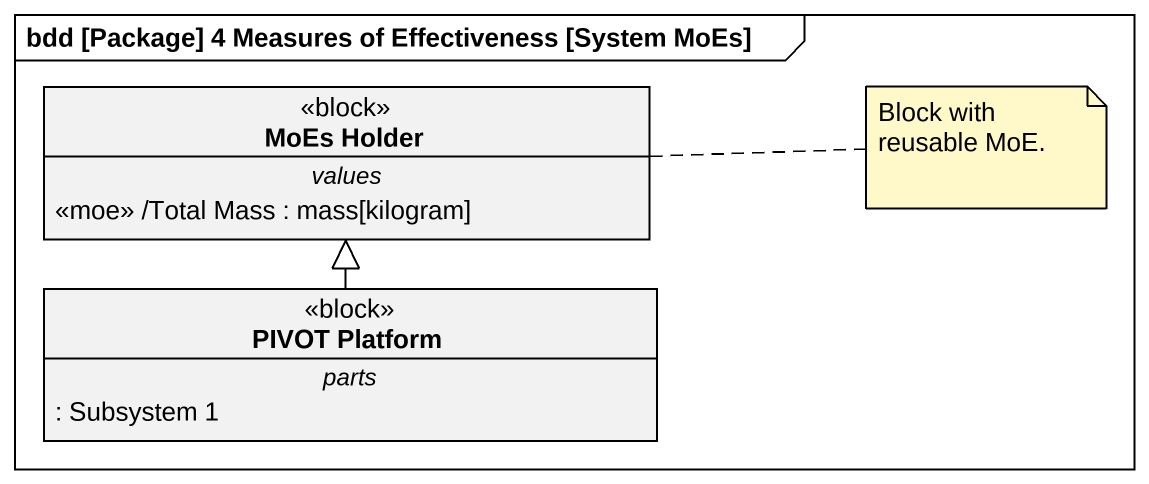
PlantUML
@startuml
mainframe bdd [Package] 4 Measures of Effectiveness [System MoEs]
hide circle
hide empty members
class "MoEs Holder" as MoEs_Holder <<block>> {
  -- values --
  <<moe>> /Total Mass : mass[kilogram]
}
class "PIVOT Platform" as PIVOT_Platform <<block>> {
  -- parts --
  : Subsystem 1
}
PIVOT_Platform -up-|> MoEs_Holder
note right of MoEs_Holder : Block with reusable MoE.
@enduml
